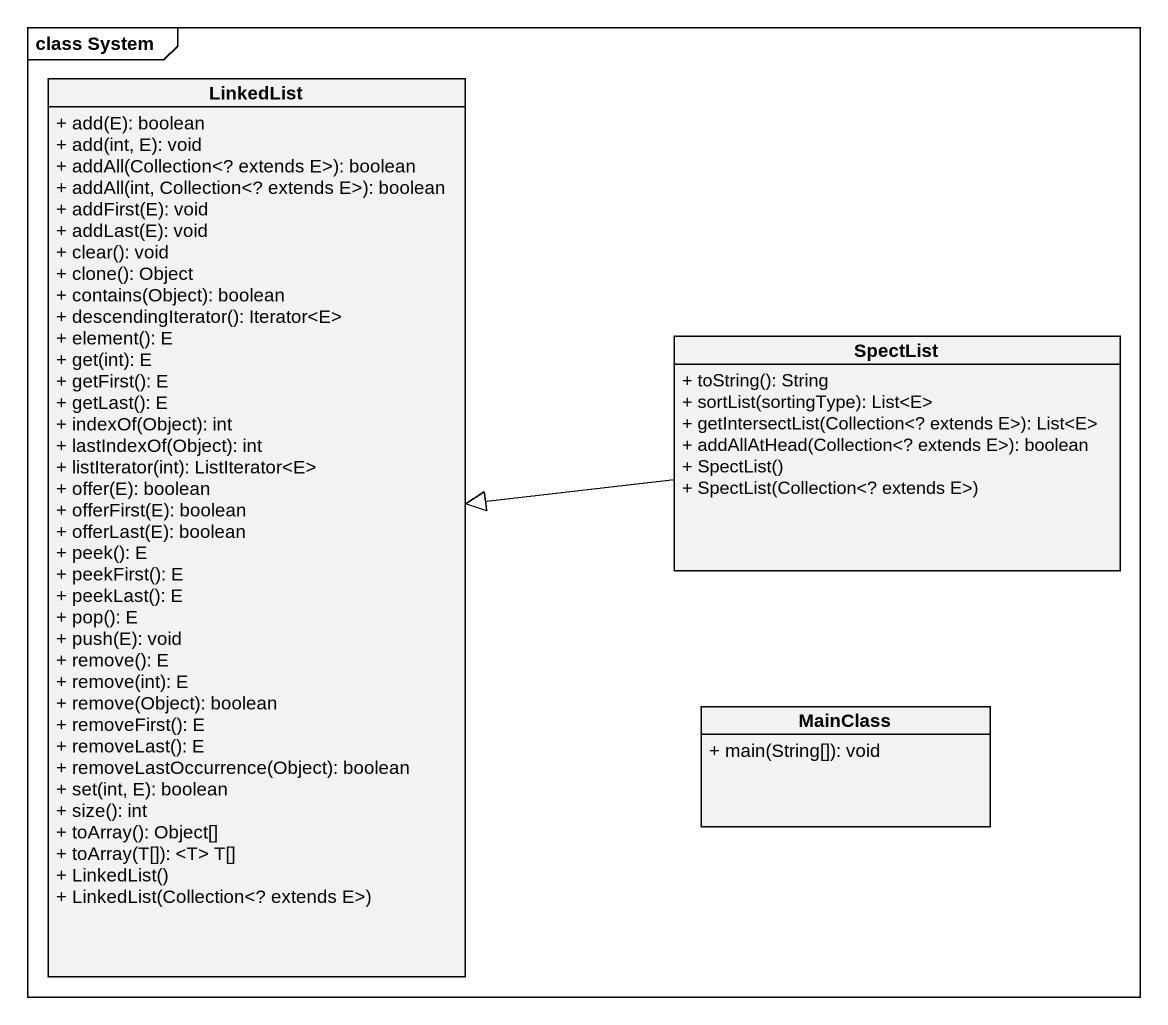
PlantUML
@startuml
mainframe class System
hide circle
hide empty members
skinparam classAttributeIconSize 0
class LinkedList {
  + add(E): boolean
  + add(int, E): void
  + addAll(Collection<? extends E>): boolean
  + addAll(int, Collection<? extends E>): boolean
  + addFirst(E): void
  + addLast(E): void
  + clear(): void
  + clone(): Object
  + contains(Object): boolean
  + descendingIterator(): Iterator<E>
  + element(): E
  + get(int): E
  + getFirst(): E
  + getLast(): E
  + indexOf(Object): int
  + lastIndexOf(Object): int
  + listIterator(int): ListIterator<E>
  + offer(E): boolean
  + offerFirst(E): boolean
  + offerLast(E): boolean
  + peek(): E
  + peekFirst(): E
  + peekLast(): E
  + pop(): E
  + push(E): void
  + remove(): E
  + remove(int): E
  + remove(Object): boolean
  + removeFirst(): E
  + removeLast(): E
  + removeLastOccurrence(Object): boolean
  + set(int, E): boolean
  + size(): int
  + toArray(): Object[]
  + toArray(T[]): <T> T[]
  + LinkedList()
  + LinkedList(Collection<? extends E>)
}
class SpectList {
  + toString(): String
  + sortList(sortingType): List<E>
  + getIntersectList(Collection<? extends E>): List<E>
  + addAllAtHead(Collection<? extends E>): boolean
  + SpectList()
  + SpectList(Collection<? extends E>)
}
class MainClass {
  + main(String[]): void
}
SpectList -left-|> LinkedList
@enduml
